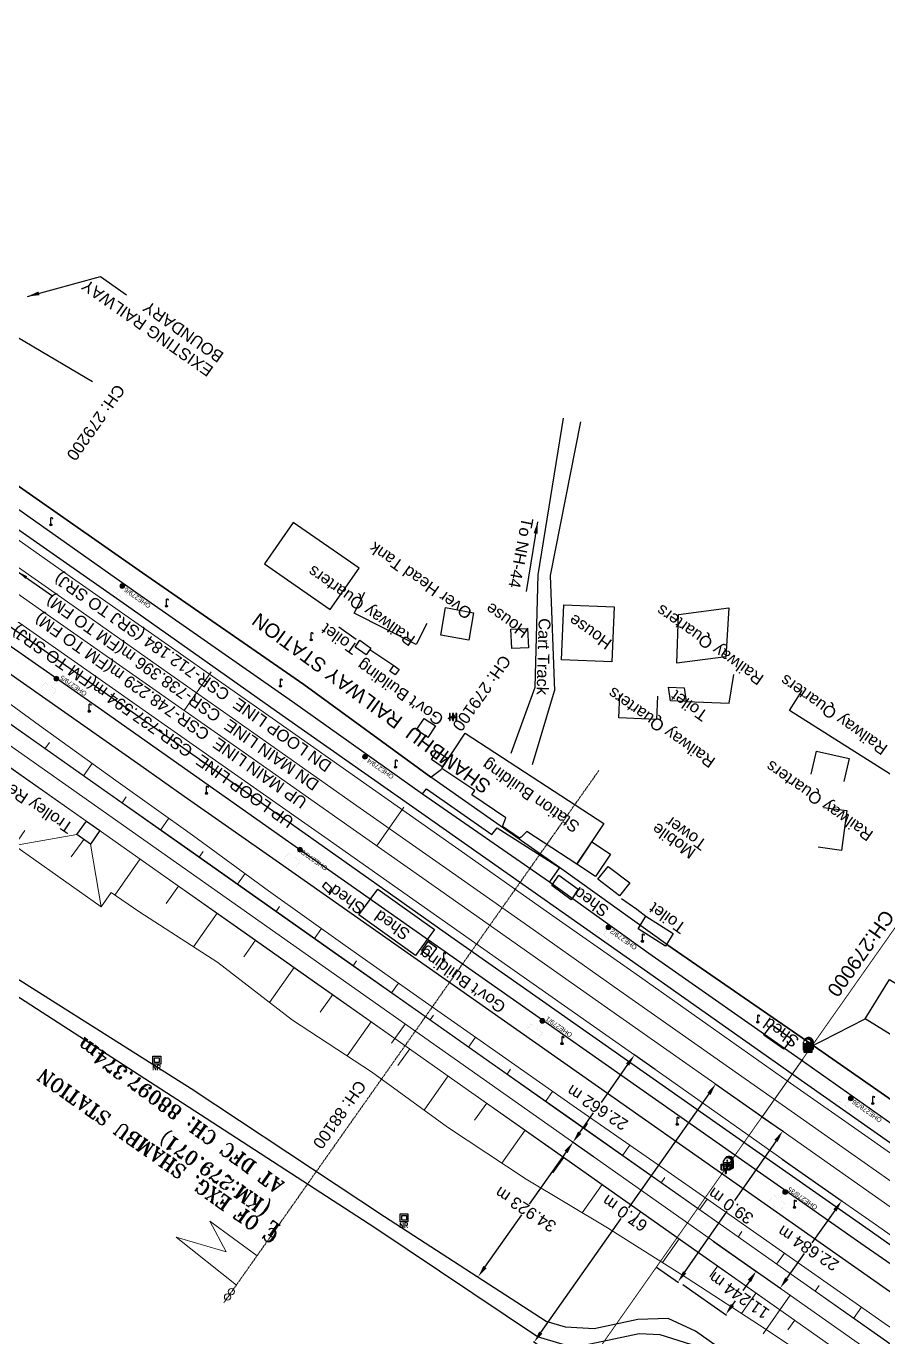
# Model space of a CAD drawing. Header units: metres. Extents: x 644418 to 1306172, y 3366650 to 6747308.
# Drawn here: x 661610.7 to 661792.6, y 3367398 to 3367676.3 of the extents above; entities that cross this region are included whole.
import ezdxf
from ezdxf.enums import TextEntityAlignment as Align

# ---------------------------------------------------------------- set-up
doc = ezdxf.new("R2010")
doc.units = ezdxf.units.M
doc.header["$MEASUREMENT"] = 0
doc.linetypes.add('CENTER', pattern=[2, 1.25, -0.25, 0.25, -0.25])
doc.linetypes.add('PHANTOM2', pattern=[1.25, 0.625, -0.125, 0.125, -0.125, 0.125, -0.125])
doc.layers.get('Defpoints').update_dxf_attribs({"lineweight": 0})
for name, color, linetype in [('Bench_Mark', 7, 'Continuous'), ('CART_TRACK', 34, 'Continuous'), ('COMPOUND_WALL', 251, 'Continuous'), ('DFCC Boundary', 6, 'CENTER'), ('Dimension', 10, 'Continuous'), ('FOOTPATH', 251, 'Continuous'), ('GOVT_BUILDING', 251, 'Continuous'), ('GRILL', 251, 'Continuous'), ('KILOMETER_STONE', 251, 'Continuous'), ('LAMP_POST', 7, 'Continuous'), ('MATCH LINE', 7, 'Continuous'), ('NAME_BOARD', 251, 'Continuous'), ('NR STONES', 251, 'Continuous'), ('PLATFORM', 7, 'Continuous'), ('PROPOSED DFCC FORMATION LINE', 187, 'Continuous'), ('RESIDENTIAL_BL_PUC', 251, 'Continuous'), ('RESIDENTIAL_BL_SEMI', 251, 'Continuous'), ('SHED', 252, 'Continuous'), ('STYLEREMARK', 251, 'Continuous'), ('SUB_ROAD_EDGE', 34, 'Continuous'), ('TANK', 251, 'Continuous'), ('TOPO_TEXT', 251, 'Continuous'), ('TRANSFORMER', 251, 'Continuous'), ('Trolley Refuse', 10, 'Continuous'), ('Village Name', 7, 'Continuous'), ('WATER_LOGGED_AREA', 5, 'Continuous')]:
    doc.layers.add(name, color=color, linetype=linetype)
for name, color, linetype, lineweight in [('BOUNDARY DIMENTION', 10, 'Continuous', 0), ('Existing Chainage', 7, 'Continuous', 0), ('Existing IR Track', 143, 'Continuous', 0), ('Existing Railway Boundary', 7, 'CENTER', 0), ('flow direction', 7, 'Continuous', 0), ("NEW SHAMBHU CROSSING STN. SRJ's", 10, 'Continuous', 0), ('OHE MAST', 8, 'Continuous', 0), ('OHE MAST TEXT', 8, 'Continuous', 0), ('Proposed Chainage', 10, 'Continuous', 0), ('PROPOSED DFCC TOE LINE', 239, 'Continuous', 0), ('PROPOSED DFCC TOE SLOPES', 239, 'Continuous', 0), ('PROPOSED DFCC TRACK', 1, 'Continuous', 0), ("SHAMBU STN. SRJ's", 251, 'Continuous', 0)]:
    doc.layers.add(name, color=color, linetype=linetype, lineweight=lineweight)
doc.styles.add('NB', font='swissbo.ttf', dxfattribs={"height": 1.5})
doc.styles.add('notes', font='romans.shx', dxfattribs={"height": 2})
doc.styles.add('ROMANT', font='romant__.ttf')
doc.styles.add('spot_lvl', font='romans.shx', dxfattribs={"height": 0.3})
doc.styles.get("Standard").update_dxf_attribs({"font": 'arial.ttf'})
doc.styles.add('Style-Arial', font='arial.ttf')
doc.styles.add('Vill txt', font='arial.ttf', dxfattribs={"height": 3})
doc.dimstyles.new('DIM', dxfattribs={"dimtxt": 2.5, "dimasz": 2.5, "dimexe": 0.18, "dimexo": 0.0625, "dimgap": 0.09, "dimtad": 0, "dimtih": 1, "dimtoh": 1, "dimdec": 3, "dimzin": 0, "dimdsep": 46, "dimtxsty": 'Standard', "dimcen": 0.09, "dimadec": 0, "dimazin": 0, "dimtfac": 1, "dimtdec": 3, "dimtofl": 0, "dimtmove": 0, "dimatfit": 3, "dimfxl": 1, "dimtolj": 1, "dimtzin": 0, "dimarcsym": 0})
doc.dimstyles.new('ISO-25', dxfattribs={"dimtxt": 2.5, "dimasz": 2.5, "dimexe": 1.25, "dimexo": 0.625, "dimtad": 1, "dimtxsty": 'Standard', "dimcen": 2.5, "dimadec": 0, "dimazin": 0, "dimtfac": 1, "dimtmove": 0, "dimatfit": 3, "dimfxl": 1, "dimarcsym": 0})

# ---------------------------------------------------------------- blocks, each defined once
blk = doc.blocks.new('KMS')
blk.add_hatch(color=256).paths.add_polyline_path([(0.84, 1.71), (0.84, 0), (1.28, 0.25), (1.28, 1.71, 0.82134), (-0.65, 2.08, -0.601821)])
for points in [[(-0.84, 0), (-0.84, 1.71)], [(-0.84, 1.38), (0.84, 1.38)], [(-0.84, 0.64), (0.84, 0.64)], [(-0.84, 0), (0.84, 0)], [(0.84, 0), (0.84, 1.71)], [(0.84, 0), (1.28, 0.25)], [(1.28, 0.25), (1.28, 1.71)]]:
    blk.add_lwpolyline(points)
for centre, radius, start, end in [((0, 1.5), 0.867, 14.1462, 165.8538), ((0.28, 1.7), 1, 0.4859, 158.6661)]:
    blk.add_arc(centre, radius, start, end)
at = {"style": 'notes'}
for s, p in [('S', (-0.25, 0.09)), ('K', (-0.25, 1.58)), ('M', (-0.25, 0.81))]:
    blk.add_text(s, height=0.391, dxfattribs=at).set_placement(p)
blk = doc.blocks.new('LP')
for points in [[(0, 0), (0, 1.5)], [(0.25, 1.35), (0.44, 1.35)]]:
    blk.add_lwpolyline(points)
for centre, radius, start, end in [((0.07, 0.99), 0.519, 57.6425, 97.3165), ((0.34, 1.33), 0.094, 11.7012, 168.0476)]:
    blk.add_arc(centre, radius, start, end)
at = {"extrusion": (0, 0, -1)}
blk.add_ellipse((0, 0.01), major_axis=(0.308, 0), ratio=0.400495, dxfattribs=at)
blk.add_ellipse((0.35, 1.36), major_axis=(0.0017, 0.0438), ratio=0.461056, start_param=1.74022, end_param=4.575836)
blk = doc.blocks.new('NB')
for p, q in [((-0.98, 0.82), (-0.98, 1.98)), ((-0.98, 1.98), (0.98, 1.98)), ((-0.98, 0.82), (0.98, 0.82)), ((-0.13, 0.82), (-0.13, 0)), ((-0.13, 0), (0.13, 0)), ((0.13, 0.82), (0.13, 0)), ((0.98, 1.98), (0.98, 0.82))]:
    blk.add_line(p, q)
at = {"style": 'NB', "width": 1.025371}
blk.add_text('NB', height=0.988, dxfattribs=at).set_placement((0, 1.4), align=Align.MIDDLE)
blk = doc.blocks.new('TRF')
blk.add_hatch(color=256).paths.add_polyline_path([(0.22, -0.04), (0.38, 0.42), (-0.98, -0.29), (0.02, 0.04), (-0.18, -0.39), (0.98, 0.09)])
for p, q in [((-0.69, 0.72), (-0.69, -0.72)), ((-0.52, 0.72), (-0.69, 0.72)), ((-0.52, -0.72), (-0.52, 0.72)), ((0, 0.72), (0, -0.72)), ((0.17, 0.72), (0, 0.72)), ((0.17, -0.72), (0.17, 0.72)), ((0.7, 0.72), (0.7, -0.72)), ((0.87, 0.72), (0.7, 0.72)), ((0.87, -0.72), (0.87, 0.72)), ((-0.69, -0.72), (-0.52, -0.72)), ((0, -0.72), (0.17, -0.72)), ((0.7, -0.72), (0.87, -0.72))]:
    blk.add_line(p, q)
blk.add_lwpolyline([(0.22, -0.04), (0.38, 0.42), (-0.98, -0.29), (0.02, 0.04), (-0.18, -0.39), (0.98, 0.09)], close=True)
blk = doc.blocks.new('BM')
blk.add_hatch(color=256).paths.add_polyline_path([(-0.88, 0.88), (-0.88, -0.88), (0.88, -0.88), (0.88, 0.88)])
for p, q in [((0.88, 0.88), (-0.88, 0.88)), ((-0.88, 0.88), (-0.88, -0.88)), ((0.88, -0.88), (0.88, 0.88)), ((-0.88, -0.88), (0.88, -0.88))]:
    blk.add_line(p, q)
blk = doc.blocks.new('OHE MAST')
h = blk.add_hatch(color=256)
edge = h.paths.add_edge_path()
edge.add_arc((0, 0), 0.514, 0, 360)
at = {"const_width": 0.01, "flags": 128}
for points in [[(1.5, 3.5), (1.5, 2), (-1.5, 2), (-1.5, 3.5)], [(0, 2), (0, 0)]]:
    blk.add_lwpolyline(points, dxfattribs=at)
blk.add_circle((0, 0), 0.514)
blk = doc.blocks.new('*D1674')
at = {"layer": 'Defpoints', "color": 0, "transparency": 16777216}
for p in [(661771.19, 3367435.76), (661783.84, 3367426.86), (661758.14, 3367417.21)]:
    blk.add_point(p, dxfattribs=at)
at = {"layer": 'Dimension', "color": 0, "lineweight": -2, "transparency": 16777216}
for p, q in [((661771.24, 3367435.72), (661783.98, 3367426.76)), ((661782.4, 3367424.82), (661777.54, 3367417.91)), ((661758.19, 3367417.17), (661770.93, 3367408.21)), ((661772.22, 3367410.35), (661775.96, 3367415.67))]:
    blk.add_line(p, q, dxfattribs=at)
at = {"layer": 'Dimension', "color": 0, "transparency": 16777216}
for points in [[(661782.06, 3367425.06), (661782.74, 3367424.58), (661783.84, 3367426.86)], [(661771.88, 3367410.59), (661772.56, 3367410.11), (661770.79, 3367408.31)]]:
    blk.add_solid(points, dxfattribs=at)
at = {"layer": 'Dimension', "color": 0, "lineweight": 0, "transparency": 16777216, "insert": (661776.75, 3367416.79), "char_height": 2.5, "attachment_point": 5, "rotation": 147}
blk.add_mtext('\\A1;22.684 m', dxfattribs=at)
blk = doc.blocks.new('*D1675')
at = {"layer": 'Defpoints', "color": 0, "transparency": 16777216}
for p in [(661739.85, 3367457.82), (661744.3, 3367454.69), (661731.25, 3367436.16)]:
    blk.add_point(p, dxfattribs=at)
at = {"layer": 'Dimension', "color": 0, "lineweight": -2, "transparency": 16777216}
for p, q in [((661744.25, 3367454.73), (661739.7, 3367457.92)), ((661738.41, 3367455.78), (661732.77, 3367447.77)), ((661728.24, 3367441.34), (661731.2, 3367445.54)), ((661731.2, 3367436.2), (661726.65, 3367439.4))]:
    blk.add_line(p, q, dxfattribs=at)
at = {"layer": 'Dimension', "color": 0, "transparency": 16777216}
for points in [[(661738.07, 3367456.02), (661738.75, 3367455.54), (661739.85, 3367457.82)], [(661727.9, 3367441.58), (661728.58, 3367441.1), (661726.8, 3367439.29)]]:
    blk.add_solid(points, dxfattribs=at)
at = {"layer": 'Dimension', "color": 0, "lineweight": 0, "transparency": 16777216, "insert": (661731.99, 3367446.65), "char_height": 2.5, "attachment_point": 5, "rotation": 147}
blk.add_mtext('\\A1;22.662 m', dxfattribs=at)
blk = doc.blocks.new('*D1607')
at = {"layer": 'Defpoints', "color": 0, "transparency": 16777216}
for p in [(661726.8, 3367439.29), (661706.69, 3367410.74), (661706.69, 3367410.74)]:
    blk.add_point(p, dxfattribs=at)
at = {"layer": 'Dimension', "color": 0, "lineweight": -2, "transparency": 16777216}
for p, q in [((661725.36, 3367437.25), (661717.53, 3367426.14)), ((661726.75, 3367439.33), (661726.65, 3367439.4)), ((661708.13, 3367412.79), (661715.96, 3367423.9)), ((661706.64, 3367410.78), (661706.54, 3367410.84))]:
    blk.add_line(p, q, dxfattribs=at)
at = {"layer": 'Dimension', "color": 0, "transparency": 16777216}
for points in [[(661725.02, 3367437.49), (661725.7, 3367437.01), (661726.8, 3367439.29)], [(661707.79, 3367413.03), (661708.47, 3367412.55), (661706.69, 3367410.74)]]:
    blk.add_solid(points, dxfattribs=at)
at = {"layer": 'Dimension', "color": 0, "lineweight": 0, "transparency": 16777216, "insert": (661716.75, 3367425.02), "char_height": 2.5, "attachment_point": 5, "rotation": 147}
blk.add_mtext('\\A1;34.923 m', dxfattribs=at)
blk = doc.blocks.new('NR')
for p, q in [((-0.81, 0.84, 100.97), (0.85, 0.84, 100.97)), ((-0.81, -0.81, 100.97), (-0.81, 0.84, 100.97)), ((-0.48, 0.51, 100.97), (0.52, 0.51, 100.97)), ((-0.48, -0.48, 100.97), (-0.48, 0.51, 100.97)), ((0.52, 0.51, 100.97), (0.52, -0.48, 100.97)), ((0.85, 0.84, 100.97), (0.85, -0.81, 100.97)), ((0.85, -0.81, 100.97), (-0.81, -0.81, 100.97)), ((0.52, -0.48, 100.97), (-0.48, -0.48, 100.97))]:
    blk.add_line(p, q)
at = {"style": 'spot_lvl'}
blk.add_text('NR', height=1, dxfattribs=at).set_placement((-0.95, -2.07, -64.16))
blk = doc.blocks.new('*D1611')
at = {"layer": 'BOUNDARY DIMENTION', "color": 0, "lineweight": -2, "transparency": 16777216}
for p, q in [((661756.59, 3367418.3), (661765.85, 3367411.77)), ((661750.11, 3367409.11), (661759.37, 3367402.58)), ((661764.26, 3367409.83), (661762.85, 3367407.83)), ((661760.66, 3367404.73), (661761.3, 3367405.63))]:
    blk.add_line(p, q, dxfattribs=at)
at = {"layer": 'BOUNDARY DIMENTION', "color": 0, "transparency": 16777216}
for points in [[(661763.92, 3367410.07), (661764.6, 3367409.59), (661765.7, 3367411.87)], [(661760.32, 3367404.97), (661761, 3367404.49), (661759.22, 3367402.68)]]:
    blk.add_solid(points, dxfattribs=at)
at = {"layer": 'Defpoints', "color": 0, "transparency": 16777216}
for p in [(661756.54, 3367418.33), (661765.7, 3367411.87), (661750.06, 3367409.14)]:
    blk.add_point(p, dxfattribs=at)
at = {"layer": 'BOUNDARY DIMENTION', "color": 0, "transparency": 16777216, "insert": (661762.08, 3367406.73), "char_height": 2.5, "attachment_point": 5, "rotation": 145}
blk.add_mtext('\\A1;11.244 m', dxfattribs=at)
blk = doc.blocks.new('*D1798')
at = {"layer": 'Defpoints', "color": 0, "linetype": 'Continuous', "ltscale": 0.5, "transparency": 16777216}
for p in [(661766.76, 3367444.82), (661771.33, 3367441.65), (661744.52, 3367412.79)]:
    blk.add_point(p, dxfattribs=at)
at = {"layer": 'DFCC Boundary', "color": 0, "linetype": 'Continuous', "lineweight": -2, "ltscale": 0.5, "transparency": 16777216}
for p, q in [((661766.81, 3367444.79), (661771.48, 3367441.55)), ((661769.91, 3367439.59), (661761.09, 3367426.9)), ((661750.52, 3367411.66), (661759.53, 3367424.65)), ((661744.57, 3367412.75), (661749.24, 3367409.51))]:
    blk.add_line(p, q, dxfattribs=at)
at = {"layer": 'DFCC Boundary', "color": 0, "linetype": 'Continuous', "ltscale": 0.5, "transparency": 16777216}
for points in [[(661769.56, 3367439.83), (661770.25, 3367439.36), (661771.33, 3367441.65)], [(661750.18, 3367411.9), (661750.86, 3367411.43), (661749.09, 3367409.61)]]:
    blk.add_solid(points, dxfattribs=at)
at = {"layer": 'DFCC Boundary', "color": 0, "linetype": 'Continuous', "ltscale": 0.5, "transparency": 16777216, "insert": (661760.31, 3367425.77), "char_height": 2.5, "attachment_point": 5, "rotation": 145}
blk.add_mtext('\\A1;39.0 m', dxfattribs=at)
blk = doc.blocks.new('*D1850')
at = {"layer": 'Defpoints', "color": 0, "linetype": 'Continuous', "ltscale": 0.5, "transparency": 16777216}
for p in [(661757.1, 3367451.62), (661766.97, 3367444.68), (661728.42, 3367389.88)]:
    blk.add_point(p, dxfattribs=at)
at = {"layer": 'DFCC Boundary', "color": 0, "linetype": 'Continuous', "lineweight": -2, "ltscale": 0.5, "transparency": 16777216}
for p, q in [((661766.92, 3367444.71), (661756.95, 3367451.72)), ((661755.66, 3367449.57), (661738.61, 3367425.34)), ((661719.99, 3367398.87), (661737.04, 3367423.1)), ((661728.36, 3367389.91), (661718.4, 3367396.92))]:
    blk.add_line(p, q, dxfattribs=at)
at = {"layer": 'DFCC Boundary', "color": 0, "linetype": 'Continuous', "ltscale": 0.5, "transparency": 16777216}
for points in [[(661755.32, 3367449.81), (661756, 3367449.33), (661757.1, 3367451.62)], [(661719.65, 3367399.11), (661720.33, 3367398.63), (661718.55, 3367396.82)]]:
    blk.add_solid(points, dxfattribs=at)
at = {"layer": 'DFCC Boundary', "color": 0, "linetype": 'Continuous', "ltscale": 0.5, "transparency": 16777216, "insert": (661737.82, 3367424.22), "char_height": 2.5, "attachment_point": 5, "rotation": 145}
blk.add_mtext('\\A1;67.0 m', dxfattribs=at)

msp = doc.modelspace()

# ---------------------------------------------------------------- linework, layer by layer
at = {"layer": 'CART_TRACK', "linetype": 'Continuous'}
for points in [[(661718.779, 3367535.97, 268.38), (661719.392, 3367559.801, 268.163), (661724.797, 3367593.06, 268.26)], [(661728.39, 3367592.281, 268.22), (661721.99, 3367559.678, 268.173), (661722.877, 3367535.172, 268.392)]]:
    msp.add_polyline3d(points, dxfattribs=at)
at = {"layer": 'COMPOUND_WALL', "linetype": 'Continuous'}
for points in [[(661677.075, 3367548.792, 268.999), (661680.821, 3367546.144, 269.163)], [(661683.715, 3367543.948, 269.67), (661688.786, 3367540.533, 269.672)]]:
    msp.add_polyline3d(points, dxfattribs=at)
at = {"layer": 'Existing Chainage', "color": 0, "linetype": 'Continuous', "lineweight": 13, "flags": 128}
for points in [[(661650.0068, 3367539.1758), (661644.2586, 3367530.993)], [(661690.9207, 3367510.4346), (661685.1725, 3367502.2518)], [(661775.5715, 3367456.9633), (661766.9455, 3367444.6917)]]:
    msp.add_lwpolyline(points, dxfattribs=at)
at = {"layer": 'Existing IR Track', "flags": 128}
for points in [[(661501.3634, 3367642.8196), (661518.3585, 3367630.8378), (661534.8021, 3367619.3446), (661551.4922, 3367607.6784), (661567.0179, 3367596.7523), (661583.6966, 3367585.0152), (661602.1396, 3367572.0713), (661620.5984, 3367559.1162), (661641.6126, 3367544.3448), (661662.96, 3367529.3391), (661682.3105, 3367515.7197), (661703.7638, 3367500.6203), (661721.1245, 3367488.405), (661739.7317, 3367475.3126), (661755.4563, 3367464.2051), (661772.2812, 3367452.3205), (661788.7663, 3367440.7662), (661806.9876, 3367427.9949), (661824.7106, 3367415.5522), (661842.6539, 3367402.9548), (661856.1072, 3367393.5113)], [(661498.5337, 3367638.8015), (661520.3497, 3367623.482), (661531.9948, 3367615.355), (661548.3823, 3367603.9182), (661564.22, 3367592.78), (661580.5188, 3367581.3176), (661599.363, 3367568.1265), (661618.2751, 3367554.8878), (661638.835, 3367540.4013), (661659.7698, 3367525.6509), (661679.5258, 3367511.7639), (661700.5631, 3367496.9761), (661718.3425, 3367484.4549), (661736.7798, 3367471.4704), (661752.6965, 3367460.2822), (661769.3014, 3367448.6102), (661786.0069, 3367436.8511), (661804.3162, 3367423.963), (661821.915, 3367411.5839), (661840.1262, 3367398.7741), (661853.2972, 3367389.5207)], [(661512.9966, 3367622.8803), (661529.2967, 3367611.5227), (661545.5563, 3367600.1934), (661561.5411, 3367588.9718), (661577.5962, 3367577.7008), (661596.6947, 3367564.3351), (661615.8672, 3367550.9177), (661636.1925, 3367536.6496), (661656.7933, 3367522.1876), (661676.9134, 3367508.0537), (661697.5723, 3367493.541), (661715.7297, 3367480.7451), (661734.1294, 3367467.7785), (661750.0744, 3367456.5606), (661766.3782, 3367445.0901), (661783.3898, 3367433.1327), (661801.1069, 3367420.6794), (661819.3138, 3367407.8881), (661837.8507, 3367394.865)], [(661510.2832, 3367618.9724), (661526.5409, 3367607.6232), (661548.5612, 3367592.249), (661558.7777, 3367585.0516), (661590.6792, 3367562.5773), (661593.8754, 3367560.3399), (661629.0553, 3367535.7134), (661633.3888, 3367532.6719), (661669.2053, 3367507.5335), (661674.1156, 3367504.0834), (661695.9624, 3367488.7329), (661712.9363, 3367476.7774), (661747.2781, 3367452.5888), (661758.6342, 3367444.5902), (661780.5838, 3367429.1515), (661790.5248, 3367422.1593), (661816.4792, 3367403.8641), (661836.7747, 3367389.5578)]]:
    msp.add_lwpolyline(points, dxfattribs=at)
at = {"layer": 'FOOTPATH', "linetype": 'Continuous'}
msp.add_polyline3d([(661562.668, 3367611.025, 268.965), (661560.548, 3367607.766, 270.476), (661600.932, 3367579.507, 270.513), (661633.545, 3367556.452, 270.543), (661667.254, 3367532.884, 270.508), (661694.875, 3367513.303, 270.609), (661721.824, 3367494.597, 270.691), (661742.907, 3367479.431, 270.658), (661775.261, 3367456.832, 270.726), (661810.149, 3367432.169, 270.71), (661845.544, 3367407.509, 270.08), (661847.446, 3367411.166, 270.375), (661812.074, 3367435.987, 270.643), (661776.388, 3367460.812, 270.522), (661746.948, 3367481.122, 270.655), (661723.97, 3367497.63, 270.648), (661696.665, 3367516.848, 270.229), (661669.694, 3367536.527, 270.367), (661635.395, 3367560.244, 270.018)], close=True, dxfattribs=at)
at = {"layer": 'GOVT_BUILDING', "linetype": 'Continuous'}
for points in [[(661696.019, 3367525.288, 269.935), (661693.613, 3367526.877, 269.568), (661695.194, 3367529.311, 269.506), (661697.6194, 3367527.7092, 269.506)], [(661699.075, 3367519.016, 270.084), (661696.746, 3367520.559, 270.11), (661697.945, 3367522.359, 269.865), (661700.2741, 3367520.8159, 269.865)], [(661734.777, 3367500.446, 274.214), (661731.575, 3367495.745, 270.375), (661727.626, 3367498.368, 271.204), (661730.828, 3367503.069, 275.043)], [(661738.912, 3367494.368, 270.427), (661736.713, 3367491.634, 270.453), (661732.087, 3367495.16, 270.388), (661734.2861, 3367497.8941, 270.388)], [(661696.576, 3367478.703, 269.642), (661697.907, 3367480.551, 269.672), (661696.017, 3367481.903, 269.628), (661694.6859, 3367480.0548, 269.628)]]:
    msp.add_polyline3d(points, close=True, dxfattribs=at)
msp.add_polyline3d([(661727.626, 3367498.368, 271.204), (661717.037, 3367505.267, 270.832), (661715.833, 3367504.06, 270.562), (661715.455, 3367503.908, 270.682), (661711.854, 3367506.38, 270.602), (661712.536, 3367508.222, 270.254), (661705.356, 3367513.086, 270.007), (661705.95, 3367513.978, 270.006), (661698.956, 3367518.661, 270.083), (661703.957, 3367526.184, 269.171), (661722.783, 3367513.89, 270.054), (661733.372, 3367506.991, 270.426), (661727.626, 3367498.368, 271.204)], dxfattribs=at)
at = {"layer": 'GRILL', "linetype": 'Continuous'}
for points in [[(661560.178, 3367608.133, 269.973), (661562.668, 3367611.025, 268.965), (661635.395, 3367560.245, 270.02), (661669.684, 3367536.536, 270.366), (661696.665, 3367516.848, 270.229), (661698.926, 3367518.564, 270.418)], [(661546.581, 3367586.609, 270.038), (661544.85, 3367582.57, 269.743), (661635.092, 3367519.336, 270.236), (661644.291, 3367512.83, 270.279), (661663.829, 3367499.159, 270.193), (661828.449, 3367383.48, 269.859), (661830.952, 3367386.839, 270.33)], [(661737.089, 3367491.091, 269.474), (661740.336, 3367488.777, 269.732), (661742.2581, 3367487.3446, 270.598)], [(661746.939, 3367481.128, 270.657), (661776.388, 3367460.812, 270.522), (661812.074, 3367435.987, 270.643), (661839.027, 3367417.429, 270.011), (661847.962, 3367411.104, 270.104), (661845.544, 3367407.509, 270.08)]]:
    msp.add_polyline3d(points, dxfattribs=at)
at = {"layer": 'MATCH LINE', "linetype": 'PHANTOM2', "ltscale": 15, "const_width": 0.2}
msp.add_lwpolyline([(661795.7847, 3367485.7191), (661711.8985, 3367366.38)], dxfattribs=at)
at = {"layer": 'PLATFORM', "linetype": 'Continuous'}
for points in [[(661556.391, 3367606.436, 270.379), (661558.284, 3367609.063, 270.251), (661560.551, 3367607.768, 270.476), (661600.932, 3367579.507, 270.513), (661633.508, 3367556.465, 270.552), (661667.254, 3367532.884, 270.508), (661694.875, 3367513.303, 270.609), (661695.684, 3367514.354, 270.609), (661709.566, 3367504.689, 270.703), (661710.715, 3367506.068, 270.6), (661723.97, 3367497.63, 270.648), (661721.824, 3367494.597, 270.691), (661742.907, 3367479.431, 270.658), (661775.261, 3367456.832, 270.726), (661810.147, 3367432.171, 270.711)], [(661808.025, 3367429.433, 270.689), (661773.375, 3367453.746, 270.719), (661740.694, 3367476.792, 270.721), (661692.826, 3367510.44, 270.623), (661665.105, 3367529.919, 270.549), (661632.001, 3367553.283, 270.599), (661598.704, 3367576.574, 270.567), (661558.272, 3367605.084, 270.59), (661556.391, 3367606.436, 270.379)], [(661547.643, 3367586.59, 270.335), (661548.875, 3367589.87, 270.411), (661589.208, 3367561.409, 270.335), (661627.995, 3367534.376, 270.367), (661668.294, 3367506.067, 270.53), (661700.883, 3367483.02, 270.592), (661757.821, 3367443.029, 270.607), (661789.675, 3367420.696, 270.594), (661833.384, 3367389.827, 270.574), (661831.343, 3367387.697, 270.379), (661787.898, 3367417.817, 270.594), (661756.451, 3367439.857, 270.579), (661698.783, 3367480.393, 270.497), (661666.457, 3367503.106, 270.523), (661626.113, 3367531.531, 270.343), (661586.796, 3367558.94, 270.306), (661547.643, 3367586.59, 270.335)]]:
    msp.add_polyline3d(points, dxfattribs=at)
at = {"layer": 'Proposed Chainage', "lineweight": 0, "flags": 128}
for points in [[(661688.301, 3367460.316), (661691.1817, 3367464.4028)], [(661767.155, 3367398.6147), (661772.9164, 3367406.7882)]]:
    msp.add_lwpolyline(points, dxfattribs=at)
at = {"layer": 'PROPOSED DFCC FORMATION LINE', "lineweight": 0, "flags": 128}
for points in [[(661807.7709, 3367386.8074), (661791.4239, 3367398.3303), (661775.077, 3367409.8532), (661758.7301, 3367421.3762), (661742.3831, 3367432.8991), (661726.0362, 3367444.422), (661709.6892, 3367455.9449), (661693.3423, 3367467.4678), (661676.9953, 3367478.9907), (661660.6484, 3367490.5136), (661644.3015, 3367502.0365), (661627.9545, 3367513.5595), (661611.6076, 3367525.0824), (661595.2606, 3367536.6053), (661589.8317, 3367540.4321)], [(661807.7997, 3367386.8483), (661791.4527, 3367398.3712), (661775.1058, 3367409.8941), (661758.7589, 3367421.417), (661742.4119, 3367432.9399), (661726.065, 3367444.4628), (661709.718, 3367455.9858), (661693.3711, 3367467.5087), (661677.0242, 3367479.0316), (661660.6772, 3367490.5545), (661644.3303, 3367502.0774), (661627.9833, 3367513.6003), (661611.6364, 3367525.1232), (661595.2894, 3367536.6461), (661589.8606, 3367540.4729)], [(661787.074, 3367392.1594), (661770.7271, 3367403.6823), (661754.3802, 3367415.2052), (661738.0332, 3367426.7281), (661721.6863, 3367438.251), (661705.3393, 3367449.7739), (661688.9924, 3367461.2968), (661672.6454, 3367472.8197), (661656.2985, 3367484.3427), (661639.9516, 3367495.8656), (661623.6046, 3367507.3885), (661607.2577, 3367518.9114), (661590.9107, 3367530.4343), (661585.4691, 3367534.2701)], [(661787.1028, 3367392.2002), (661770.7559, 3367403.7231), (661754.409, 3367415.2461), (661738.062, 3367426.769), (661721.7151, 3367438.2919), (661705.3681, 3367449.8148), (661689.0212, 3367461.3377), (661672.6743, 3367472.8606), (661656.3273, 3367484.3835), (661639.9804, 3367495.9064), (661623.6334, 3367507.4293), (661607.2865, 3367518.9523), (661590.9395, 3367530.4752), (661585.498, 3367534.3109)]]:
    msp.add_lwpolyline(points, dxfattribs=at)
at = {"layer": 'PROPOSED DFCC TOE LINE', "lineweight": 0, "flags": 128}
for points in [[(661591.9452, 3367543.4172), (661597.3951, 3367539.6333), (661613.5357, 3367527.8177), (661629.7487, 3367516.1047), (661646.0655, 3367504.5391), (661662.1955, 3367492.7085), (661678.4678, 3367481.0796), (661694.8077, 3367469.5467), (661711.171, 3367458.0471), (661727.5453, 3367446.5628), (661743.9647, 3367435.1428), (661760.362, 3367423.6913), (661776.7503, 3367412.227), (661793.1173, 3367400.7326), (661809.6155, 3367389.4243)], [(661628.7883, 3367492.3119), (661626.6855, 3367489.3288), (661608.2363, 3367502.3336), (661610.4492, 3367505.4728)], [(661621.5247, 3367504.6337), (661608.2363, 3367502.3336)], [(661624.3854, 3367502.6171), (661626.6855, 3367489.3288)], [(661780.5059, 3367391.0517), (661767.7939, 3367399.5211), (661751.024, 3367410.444), (661734.1052, 3367421.1556), (661716.8964, 3367431.4559), (661700.193, 3367442.4731), (661684.0305, 3367454.2577), (661667.2963, 3367465.2312), (661651.432, 3367477.4388), (661634.623, 3367488.3062), (661628.7883, 3367492.3119)]]:
    msp.add_lwpolyline(points, dxfattribs=at)
at = {"layer": 'PROPOSED DFCC TOE SLOPES', "linetype": 'Continuous', "lineweight": 0, "flags": 128}
for points in [[(661614.7321, 3367522.8799), (661615.6833, 3367524.2294)], [(661622.9055, 3367517.1185), (661624.7411, 3367519.7224)], [(661631.079, 3367511.357), (661631.9732, 3367512.6256)], [(661639.2525, 3367505.5956), (661641.0258, 3367508.1113)], [(661622.955, 3367503.6254), (661620.3205, 3367499.8879)], [(661647.4259, 3367499.8341), (661648.2872, 3367501.056)], [(661634.9314, 3367499.4655), (661629.5299, 3367491.8027)], [(661655.5994, 3367494.0726), (661657.2136, 3367496.3625)], [(661643.1048, 3367493.704), (661640.4703, 3367489.9665)], [(661651.2783, 3367487.9425), (661646.2403, 3367480.7954)], [(661663.7729, 3367488.3112), (661664.5393, 3367489.3985)], [(661671.9464, 3367482.5497), (661673.4419, 3367484.6713)], [(661659.4518, 3367482.1811), (661656.958, 3367478.6433)], [(661667.6253, 3367476.4196), (661662.3964, 3367469.0017)], [(661680.1198, 3367476.7883), (661680.8554, 3367477.8318)], [(661688.2933, 3367471.0268), (661689.7609, 3367473.1088)], [(661675.7987, 3367470.6582), (661673.1468, 3367466.896)], [(661683.9722, 3367464.8967), (661678.8619, 3367457.6471)], [(661696.4668, 3367465.2654), (661697.201, 3367466.3071)], [(661692.1457, 3367459.1353), (661689.6327, 3367455.5703)], [(661704.6402, 3367459.5039), (661706.117, 3367461.5989)], [(661700.3191, 3367453.3738), (661695.201, 3367446.113)], [(661712.8137, 3367453.7425), (661713.5572, 3367454.7972)], [(661720.9872, 3367447.981), (661722.4878, 3367450.1099)], [(661708.4926, 3367447.6124), (661705.9391, 3367443.9898)], [(661729.1606, 3367442.2195), (661729.9221, 3367443.2998)], [(661716.6661, 3367441.8509), (661711.7373, 3367434.8587)], [(661737.3341, 3367436.4581), (661738.8933, 3367438.6701)], [(661724.8396, 3367436.0894), (661722.5126, 3367432.7883)], [(661745.5076, 3367430.6966), (661746.3032, 3367431.8253)], [(661733.013, 3367430.328), (661728.79, 3367424.337)], [(661753.6811, 3367424.9352), (661755.2974, 3367427.2282)], [(661741.1865, 3367424.5665), (661739.2627, 3367421.8374)], [(661761.8545, 3367419.1737), (661762.6744, 3367420.3369)], [(661749.36, 3367418.8051), (661745.7984, 3367413.7524)], [(661770.028, 3367413.4123), (661771.6885, 3367415.7679)], [(661757.5334, 3367413.0436), (661755.8814, 3367410.6999)], [(661778.2015, 3367407.6508), (661779.04, 3367408.8404)], [(661765.7069, 3367407.2822), (661762.6143, 3367402.8948)], [(661786.3749, 3367401.8894), (661788.0621, 3367404.2828)], [(661773.8804, 3367401.5207), (661772.4283, 3367399.4608)]]:
    msp.add_lwpolyline(points, dxfattribs=at)
at = {"layer": 'PROPOSED DFCC TRACK', "color": 12, "flags": 128}
msp.add_lwpolyline([(661872.9049, 3367336.3066), (661560.6168, 3367556.4376), (661555.5086, 3367560.0388), (661550.4015, 3367563.6415), (661545.2966, 3367567.2475), (661540.1952, 3367570.8582), (661535.0982, 3367574.4754), (661530.007, 3367578.1004), (661524.9225, 3367581.735), (661519.8459, 3367585.3808, -0.00688656), (661464.5206, 3367626.3823)], format="xyb", dxfattribs=at)
at = {"layer": 'RESIDENTIAL_BL_PUC', "linetype": 'Continuous'}
for points in [[(661661.323, 3367562.148, 269.957), (661675.277, 3367552.462, 268.736), (661681.413, 3367561.19, 271.174), (661667.423, 3367570.901, 271.174)], [(661735.065, 3367541.31, 268.939), (661724.37, 3367541.765, 268.415), (661724.87, 3367553.451, 268.763), (661735.5778, 3367552.9955, 268.763)], [(661759.283, 3367542.382, 271.227), (661748.854, 3367541.018, 268.979), (661749.229, 3367551.375, 271.011), (661759.8935, 3367552.7698, 271.011)], [(661717.368, 3367544.284, 268.565), (661713.846, 3367544.177, 268.704), (661713.62, 3367548.273, 268.642), (661717.1447, 3367548.3801, 268.642)], [(661748.057, 3367483.645, 270.277), (661746.451, 3367480.957, 270.693), (661740.638, 3367484.633, 270.598), (661742.2581, 3367487.3446, 270.598)]]:
    msp.add_polyline3d(points, close=True, dxfattribs=at)
for points in [[(661695.8168, 3367549.4346, 271.1), (661693.548, 3367544.979, 271.1), (661680.382, 3367551.683, 270.345), (661682.6508, 3367556.1386, 270.345)], [(661750.841, 3367532.867, 268.517), (661759.948, 3367532.555, 268.548), (661760.931, 3367538.618, 268.541)], [(661744.7385, 3367534.0695, 270.012), (661744.526, 3367529.074, 270.012), (661736.5281, 3367529.4143, 269.6201), (661736.7407, 3367534.4097, 269.6201)], [(661801.5981, 3367518.6701, 267.892), (661798.926, 3367514.444, 267.892), (661772.775, 3367530.979, 268.591), (661775.4471, 3367535.2051, 268.591)], [(661777.4029, 3367517.4614, 268.814), (661778.498, 3367522.34, 268.814), (661785.412, 3367520.788, 268.647), (661784.3169, 3367515.9094, 268.647)], [(661780.0073, 3367510.4182, 268.79), (661784.96, 3367509.732, 268.79), (661783.79, 3367501.288, 268.426), (661778.8373, 3367501.9742, 268.426)]]:
    msp.add_polyline3d(points, dxfattribs=at)
at = {"layer": 'RESIDENTIAL_BL_SEMI', "linetype": 'Continuous'}
for points in [[(661683.929, 3367544.26, 270.022), (661682.941, 3367542.806, 270.053), (661680.559, 3367544.447, 270.035), (661681.5472, 3367545.9012, 270.035)], [(661689.079, 3367538.555, 269.717), (661687.941, 3367539.362, 269.73), (661688.786, 3367540.533, 269.672), (661689.9241, 3367539.726, 269.672)], [(661750.841, 3367532.867, 268.517), (661747.548, 3367533.039, 268.507), (661747.12, 3367535.951, 268.93), (661750.413, 3367535.779, 268.93)]]:
    msp.add_polyline3d(points, close=True, dxfattribs=at)
at = {"layer": "SHAMBU STN. SRJ's", "color": 7, "linetype": 'CENTER', "lineweight": 15, "ltscale": 0.3}
msp.add_line((661732.3245, 3367518.2629), (661652.6571, 3367405.1396), dxfattribs=at)
at = {"layer": "SHAMBU STN. SRJ's", "color": 7, "lineweight": 15}
msp.add_lwpolyline([(661655.3705, 3367408.9692), (661642.5527, 3367419.1726), (661653.1559, 3367416.0322), (661649.7084, 3367422.5072), (661659.7525, 3367415.1621)], dxfattribs=at)
at = {"layer": "SHAMBU STN. SRJ's", "color": 7}
for centre in [(661653.4845, 3367406.4318), (661654.2724, 3367407.5723)]:
    msp.add_circle(centre, 0.6717, dxfattribs=at)
at = {"layer": 'SHED', "linetype": 'Continuous'}
for points in [[(661726.419, 3367490.806, 270.84), (661722.3, 3367493.831, 270.845), (661723.808, 3367496.053, 270.846), (661727.927, 3367493.028, 270.846)], [(661674.975, 3367492.268, 269.988), (661675.625, 3367493.239, 270.03), (661674.324, 3367494.549, 270.382), (661673.6736, 3367493.5774, 270.382)], [(661681.326, 3367487.59, 270.223), (661685.352, 3367493.067, 270.619), (661697.406, 3367484.447, 270.627), (661693.3732, 3367478.9607, 270.627)], [(661771.562, 3367459.083, 270.69), (661767.33, 3367462.006, 270.695), (661768.992, 3367464.216, 270.694), (661773.224, 3367461.293, 270.694)]]:
    msp.add_polyline3d(points, close=True, dxfattribs=at)
at = {"layer": 'STYLEREMARK'}
msp.add_line((661776.689, 3367459.29), (661788.8203, 3367465.5155), dxfattribs=at)
at = {"layer": 'STYLEREMARK', "linetype": 'Continuous'}
msp.add_lwpolyline([(661788.8203, 3367465.5155), (661793.9786, 3367473.8481), (661810.8139, 3367463.4262), (661805.6556, 3367455.0936)], close=True, dxfattribs=at)
at = {"layer": 'SUB_ROAD_EDGE', "linetype": 'Continuous'}
for points in [[(661713.665, 3367521.923, 268.564), (661718.759, 3367535.956, 268.395)], [(661718.195, 3367519.508, 268.562), (661722.872, 3367535.173, 268.392)], [(662176.841, 3367108.946, 266.538), (662158.154, 3367120.512, 266.689), (662122.554, 3367145.527, 267.228), (662086.997, 3367170.811, 267.423), (662059.312, 3367193.422, 267.459), (662025.32, 3367221.029, 267.736), (661992.933, 3367242.991, 267.787), (661952.843, 3367265.573, 267.688), (661923.296, 3367282.787, 267.768), (661885.394, 3367308.14, 267.9), (661853.314, 3367329.6, 268.027), (661810.532, 3367358.333, 268.17), (661752.835, 3367399.2, 267.763), (661746.985, 3367401.864, 267.687), (661740.561, 3367401.649, 267.618), (661731.315, 3367399.696, 267.467), (661725.238, 3367399.993, 267.327), (661721.124, 3367401.244, 267.345), (661686.817, 3367423.462, 267.292), (661645.738, 3367450.623, 267.31), (661596.205, 3367481.922, 267.221), (661547.614, 3367509.425, 267.399), (661522.503, 3367521.18, 267.454)], [(661949.1756, 3367264.2203, 267.6675), (661922.38, 3367279.428, 267.898), (661883.89, 3367304.925, 267.9), (661851.945, 3367326.829, 267.954), (661808.826, 3367356.372, 268.159), (661751.806, 3367396.318, 267.797), (661745.286, 3367398.426, 267.566), (661740.865, 3367398.582, 267.613), (661729.124, 3367396.127, 267.522), (661724.737, 3367396.322, 267.45), (661719.268, 3367398.004, 267.348), (661684.75, 3367421.092, 267.289), (661643.926, 3367447.617, 267.231), (661594.442, 3367479.558, 267.269), (661545.891, 3367506.98, 267.399), (661521.5569, 3367518.2026, 267.452)]]:
    msp.add_polyline3d(points, dxfattribs=at)
at = {"layer": 'TANK', "linetype": 'Continuous'}
msp.add_polyline3d([(661704.715, 3367545.893, 273.086), (661698.791, 3367547.016, 272.719), (661699.774, 3367552.845, 273.139), (661705.709, 3367551.7199, 273.139)], close=True, dxfattribs=at)
at = {"layer": 'Trolley Refuse'}
msp.add_lwpolyline([(661623.5412, 3367507.4944), (661626.4019, 3367505.4779), (661624.3854, 3367502.6171), (661621.5247, 3367504.6337)], close=True, dxfattribs=at)
at = {"layer": 'WATER_LOGGED_AREA', "linetype": 'Continuous'}
msp.add_polyline3d([(661624.833, 3367600.785, 266.95), (661599.496, 3367615.72, 266.715), (661508.828, 3367687.782, 268.166), (661385.847, 3367768.615, 266.418), (661389.479, 3367776.488, 266.329), (661363.972, 3367791.658, 266.533), (661325.33, 3367806.46, 266.5), (661351.141, 3367826.809, 266.586), (661364.189, 3367811.488, 266.593), (661398.091, 3367795.027, 266.372), (661532.345, 3367709.534, 266.065)], dxfattribs=at)

# ---------------------------------------------------------------- block references
at = {"layer": 'Bench_Mark'}
msp.add_blockref('BM', (661776.689, 3367459.29, 270.797), dxfattribs=at)
at = {"layer": 'KILOMETER_STONE', "linetype": 'Continuous'}
for p in [(661776.566, 3367458.833, 269.753), (661759.633, 3367433.617, 269.656)]:
    msp.add_blockref('KMS', p, dxfattribs=at)
at = {"layer": 'LAMP_POST', "linetype": 'Continuous'}
for p in [(661615.984, 3367570.424, 270.107), (661640.533, 3367553.144, 269.711), (661671.248, 3367545.998, 268.479), (661664.701, 3367536.137, 270.568), (661624.132, 3367530.817, 270.302), (661689.163, 3367518.93, 269.823), (661649.021, 3367513.385, 270.282), (661741.558, 3367481.967, 270.34), (661699.362, 3367478.051, 270.797), (661766.033, 3367464.805, 270.407), (661724.481, 3367460.225, 271.351), (661790.451, 3367447.521, 270.63), (661748.94, 3367443.077, 270.548), (661773.828, 3367425.462, 270.58)]:
    msp.add_blockref('LP', p, dxfattribs=at)
at = {"layer": 'NAME_BOARD', "linetype": 'Continuous'}
msp.add_blockref('NB', (661759.224, 3367432.652, 270.59), dxfattribs=at)
at = {"layer": 'NR STONES', "linetype": 'Continuous'}
for p in [(661638.448, 3367456.708, 266.787), (661690.938, 3367423.22, 266.026)]:
    msp.add_blockref('NR', p, dxfattribs=at)
at = {"layer": 'OHE MAST', "color": 2, "rotation": 143.3908318566117}
for p in [(661631.13, 3367557.423), (661617.129, 3367537.745), (661682.655, 3367521.172), (661668.853, 3367501.432), (661734.352, 3367484.938), (661720.3, 3367465.094), (661785.799, 3367448.603), (661771.865, 3367428.738)]:
    msp.add_blockref('OHE MAST', p, dxfattribs=at)
at = {"layer": 'TRANSFORMER', "linetype": 'Continuous'}
msp.add_blockref('TRF', (661701.262, 3367529.61, 269.225), dxfattribs=at)

# ---------------------------------------------------------------- texts
at = {"layer": 'CART_TRACK', "linetype": 'Continuous'}
for s, rotation, p in [('To NH-44', 258.894, (661715.7633, 3367564.4672)), ('Cart Track', 268.299355, (661720.564, 3367542.4365))]:
    msp.add_text(s, height=2.5, rotation=rotation, dxfattribs=at).set_placement(p, align=Align.MIDDLE_CENTER)
at = {"layer": 'Existing Chainage', "color": 0, "linetype": 'Continuous', "lineweight": 0, "attachment_point": 6, "line_spacing_factor": 0.6, "style": 'Style-Arial'}
for s, insert, char_height, rotation in [('CH: 279200', (661620.1796, 3367584.5164), 2.5, 235.014385), ('CH: 279100', (661702.0763, 3367527.0397), 2.5, 234.912773), ('CH:279000', (661781.8027, 3367470.7295), 3, 234.895742)]:
    msp.add_mtext(s, dxfattribs=dict(at, insert=insert, char_height=char_height, rotation=rotation))
at = {"layer": 'Existing Railway Boundary', "linetype": 'Continuous', "ltscale": 5}
for s, p in [('EXISTING RAILWAY', (661650.6933, 3367603.7658)), ('BOUNDARY', (661652.9018, 3367606.7588))]:
    msp.add_text(s, height=2.5, rotation=145, dxfattribs=at).set_placement(p)
at = {"layer": "NEW SHAMBHU CROSSING STN. SRJ's", "insert": (661665.6726, 3367430.5779), "char_height": 3, "attachment_point": 7, "rotation": 144.006684, "line_spacing_factor": 0.6, "style": 'ROMANT'}
msp.add_mtext('AT DFC CH: 88097.374m', dxfattribs=at)
at = {"layer": 'OHE MAST TEXT'}
for s, p in [('OHE279/6', (661634.3438, 3367554.9217)), ('OHE279/5', (661620.7675, 3367536.2455)), ('OHE279/4', (661685.9288, 3367518.6237)), ('OHE279/3', (661671.8921, 3367499.1883)), ('OHE279/2', (661737.5422, 3367482.3549)), ('OHE279/1', (661723.8293, 3367463.7875)), ('OHE278/36', (661789.2272, 3367445.9162)), ('OHE278/35', (661775.5552, 3367427.3701))]:
    msp.add_text(s, height=1, rotation=145, dxfattribs=at).set_placement(p, align=Align.MIDDLE_CENTER)
at = {"layer": 'Proposed Chainage', "lineweight": 0, "insert": (661682.0708, 3367451.9808), "char_height": 2.5, "attachment_point": 4, "rotation": 234.820101, "line_spacing_factor": 0.6, "style": 'Style-Arial'}
msp.add_mtext('CH: 88100', dxfattribs=at)
at = {"layer": "SHAMBU STN. SRJ's", "color": 7}
for s, p in [('DN LOOP LINE  CSR-712.184 (SRJ TO SRJ)', (661675.8243, 3367519.7994)), ('DN MAIN LINE  CSR-738.396 m(FM TO FM)', (661673.1423, 3367515.8423)), ('UP MAIN LINE  CSR-748.229 m(FM TO FM)', (661670.586, 3367512.0399)), ('UP LOOP LINE  CSR-737.594 m(FM TO SRJ)', (661667.8174, 3367507.9039))]:
    msp.add_text(s, height=2.5, rotation=145.007093, dxfattribs=at).set_placement(p)
at = {"layer": "SHAMBU STN. SRJ's", "color": 7, "char_height": 3, "attachment_point": 7, "rotation": 144.858004, "line_spacing_factor": 0.6, "style": 'ROMANT'}
for s, insert in [('C OF EXG. SHAMBU STATION', (661664.5513, 3367419.9699)), ('(KM:279.071{\\fMangal|b0|i0|c0|p2;)}', (661663.4344, 3367426.6098)), ('L', (661664.8691, 3367421.42))]:
    msp.add_mtext(s, dxfattribs=dict(at, insert=insert))
at = {"layer": 'TOPO_TEXT'}
for s, p in [('Over Head Tank', (661694.462, 3367558.5473)), ('Railway Quarters', (661681.8913, 3367553.2153, 270.6063)), ('Railway Quarters', (661755.8734, 3367544.9177)), ("Gov't Building", (661690.1438, 3367534.7941)), ('Railway Quarters', (661782.1708, 3367530.0858, 270.6063)), ('Railway Quarters', (661745.5956, 3367527.3605)), ('Station Building', (661717.8329, 3367512.8528)), ('Railway Quarters', (661779.1023, 3367511.7941, 268.79)), ('Shed', (661678.8455, 3367490.8474)), ('Shed', (661730.6421, 3367490.3068)), ('Shed', (661688.4185, 3367485.3948)), ("Gov't Building", (661703.3096, 3367473.7162)), ('Shed', (661771.0069, 3367462.5946))]:
    msp.add_text(s, height=2.5, rotation=144.832787, dxfattribs=at).set_placement(p, align=Align.MIDDLE_CENTER)
for s, p in [('House', (661717.6319, 3367548.2372)), ('House', (661735.3092, 3367545.7837)), ('Toilet', (661681.4598, 3367544.7288)), ('Toilet', (661755.6909, 3367530.5548)), ('Mobile', (661753.1085, 3367501.3657)), ('Tower', (661755.4519, 3367503.1425)), ('Toilet', (661751.0555, 3367485.4514))]:
    msp.add_text(s, height=2.5, rotation=144.832787, dxfattribs=at).set_placement(p)
at = {"layer": 'Trolley Refuse', "style": 'Style-Arial'}
msp.add_text('Trolley Refuge', height=2.5, rotation=146.349904, dxfattribs=at).set_placement((661620.9399, 3367506.7642))
at = {"layer": 'Village Name', "style": 'Vill txt'}
msp.add_text('SHAMBHU  RAILWAY STATION', height=3, rotation=143.672966, dxfattribs=at).set_placement((661709.6615, 3367515.5061))

# ---------------------------------------------------------------- dimensions: what is measured, and where the dimension line sits
at = {"layer": 'BOUNDARY DIMENTION'}
dim = msp.add_linear_dim(base=(661765.7011, 3367411.8742), p1=(661750.063, 3367409.1412), p2=(661756.541, 3367418.3312), angle=54.820101, dimstyle='DIM', override={"dimpost": ' m'}, dxfattribs=at)
dim.commit()
dim.dimension.update_dxf_attribs({"geometry": '*D1611', "text_midpoint": (661762.0769, 3367406.7327), "dimtype": 129, "text_rotation": 145})
at = {"layer": 'DFCC Boundary', "linetype": 'Continuous', "ltscale": 0.5}
dim = msp.add_aligned_dim(p1=(661728.4159, 3367389.8783), p2=(661766.9681, 3367444.6751), distance=12.0654, dimstyle='DIM', override={"dimdec": 1, "dimpost": ' m'}, dxfattribs=at)
dim.commit()
dim.dimension.update_dxf_attribs({"geometry": '*D1850', "text_midpoint": (661737.8241, 3367424.2192), "text_rotation": 145})
dim = msp.add_linear_dim(base=(661771.3315, 3367441.6488), p1=(661744.5178, 3367412.7853), p2=(661766.7557, 3367444.8247), angle=55.236247, dimstyle='DIM', override={"dimdec": 1, "dimpost": ' m', "dimtmove": 2}, dxfattribs=at)
dim.commit()
dim.dimension.update_dxf_attribs({"geometry": '*D1798', "text_midpoint": (661760.3127, 3367425.7734), "dimtype": 129, "text_rotation": 145})
at = {"layer": 'Dimension', "color": 10, "lineweight": 0}
for base, p1, p2, angle, picture, middle in [((661739.8506, 3367457.8203), (661731.2462, 3367436.1615), (661744.2961, 3367454.6892), 54.841166, '*D1675', (661731.986, 3367446.6545)), ((661783.8364, 3367426.8638), (661758.1367, 3367417.2064), (661771.1872, 3367435.7608), 54.878739, '*D1674', (661776.751, 3367416.7903))]:
    dim = msp.add_linear_dim(base=base, p1=p1, p2=p2, angle=angle, dimstyle='DIM', override={"dimpost": ' m'}, dxfattribs=at)
    dim.commit()
    dim.dimension.update_dxf_attribs({"geometry": picture, "text_midpoint": middle, "dimtype": 129, "text_rotation": 147})
dim = msp.add_aligned_dim(p1=(661726.8007, 3367439.2926), p2=(661706.6906, 3367410.7412), distance=0, dimstyle='DIM', override={"dimpost": ' m'}, dxfattribs=at)
dim.commit()
dim.dimension.update_dxf_attribs({"geometry": '*D1607', "text_midpoint": (661716.7456, 3367425.0169), "text_rotation": 147})

# ---------------------------------------------------------------- leaders
at = {"layer": 'Existing Railway Boundary', "linetype": 'Continuous', "ltscale": 5}
msp.add_leader([(661611.0438, 3367618.9289), (661626.5013, 3367623.1961), (661632.0479, 3367619.2948)], dimstyle='ISO-25', override={"dimtxt": 0.5, "dimtad": 0}, dxfattribs=at)
at = {"layer": 'flow direction', "lineweight": 0}
msp.add_leader([(661609.13, 3367560.388), (661616.4214, 3367555.2647)], dimstyle='ISO-25', override={"dimtxt": 0.5, "dimasz": 2, "dimtad": 0}, dxfattribs=at)
at = {"layer": 'SUB_ROAD_EDGE', "linetype": 'Continuous'}
msp.add_leader([(661719.2871, 3367571.0576), (661716.8446, 3367556.2925)], dimstyle='ISO-25', override={"dimtxt": 0.5, "dimasz": 2.5, "dimtad": 0}, dxfattribs=at)

doc.saveas('drawing.dxf')
